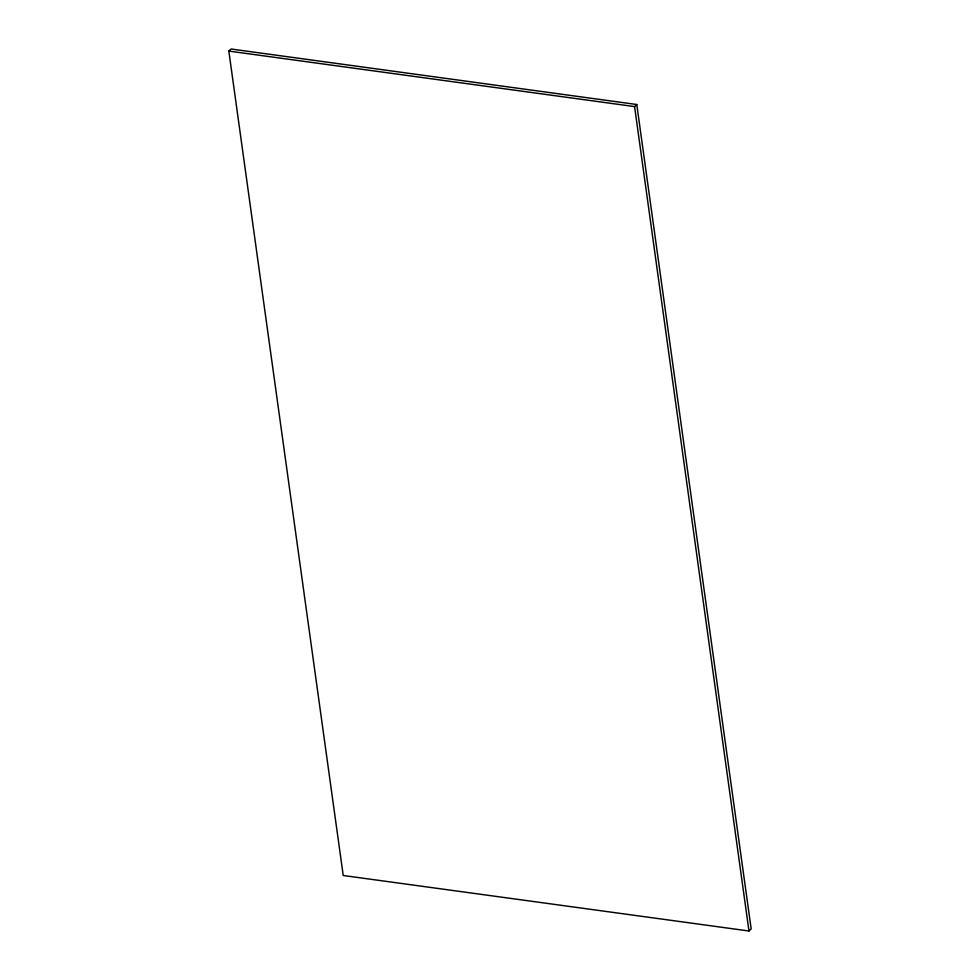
<?xml version="1.0" encoding="UTF-8"?>
<svg xmlns="http://www.w3.org/2000/svg" width="980" height="980" viewBox="0 0 980 980"><rect width="100%" height="100%" fill="white"/><g stroke="black" fill="none" stroke-linecap="round" stroke-linejoin="round"><path stroke-width="1.47" d="M228.83 51.083L231.035 49L636.78 104.505L751.17 928.918L748.965 931L343.221 875.495L228.83 51.083L634.575 106.587L636.78 104.505M634.575 106.587L748.965 931"/></g></svg>
